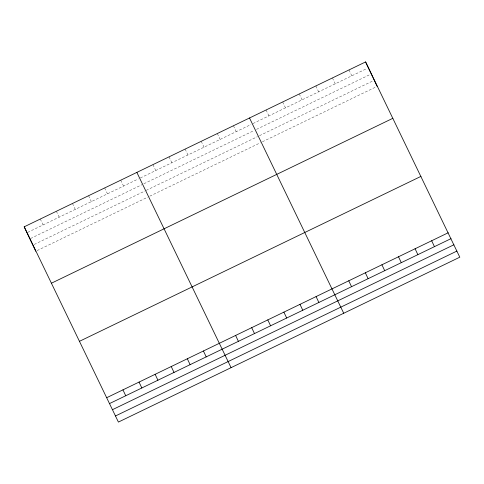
<?xml version="1.0" encoding="UTF-8"?>
<svg xmlns="http://www.w3.org/2000/svg" width="484" height="484" viewBox="0 0 484 484"><rect width="100%" height="100%" fill="white"/><g stroke="black" fill="none" stroke-linecap="round" stroke-linejoin="round"><path stroke-width="0.36" stroke-dasharray="2.42 1.81" d="M27.655 232.381L138.303 178.941M140.318 177.973L250.96 124.533M252.969 123.565L367.047 68.462M30.552 238.503L141.866 184.737M143.881 183.769L253.858 130.65M256.52 129.361L369.945 74.584M34.201 244.481L144.849 191.047M146.186 190.393L257.506 136.633M259.503 135.671L373.587 80.568M37.093 250.603L147.741 197.163M149.756 196.195L260.398 142.756M262.395 141.788L376.479 86.69M349.006 69.938L351.795 75.831M332.423 77.948L335.212 83.841M315.846 85.952L318.629 91.851M299.263 93.963L302.046 99.855M282.68 101.973L285.469 107.865M266.097 109.983L268.886 115.876M233.421 125.761L236.21 131.654M217.328 133.536L220.117 139.428M201.235 141.31L204.024 147.203M185.142 149.078L187.925 154.977M169.049 156.852L171.832 162.751M152.95 164.627L155.739 170.519M120.764 180.175L123.553 186.068M104.671 187.943L107.454 193.842M88.578 195.718L91.361 201.61M72.485 203.492L75.268 209.384M56.386 211.266L59.175 217.159M40.293 219.04L43.082 224.933"/><path stroke-width="0.73" d="M24.2 226.808L365.589 61.928L459.8 257.192L118.411 422.072L24.2 226.808L35.755 251.25M51.479 283.182L392.869 118.302M79.582 341.262L420.971 176.376M106.855 397.63L448.244 232.75M109.644 403.523L451.034 238.642M112.536 409.646L453.925 244.765M115.519 415.95L456.908 251.069M249.52 117.987L343.725 313.251M136.857 172.401L231.068 367.659M365.589 61.928L372.759 77.095M373.055 77.73L377.145 86.37M431.667 240.76L434.45 246.652M415.084 248.764L417.867 254.663M398.501 256.774L401.29 262.667M381.918 264.784L384.707 270.677M365.335 272.794L368.124 278.687M348.758 280.799L351.541 286.697M316.082 296.583L318.865 302.476M299.989 304.357L302.772 310.25M283.89 312.126L286.679 318.024M267.797 319.9L270.586 325.793M251.704 327.674L254.493 333.567M235.611 335.448L238.394 341.341M203.419 350.991L206.208 356.889M187.326 358.765L190.115 364.658M171.233 366.539L174.022 372.432M155.14 374.314L157.923 380.206M139.047 382.082L141.83 387.98M122.954 389.856L125.737 395.749"/></g></svg>
